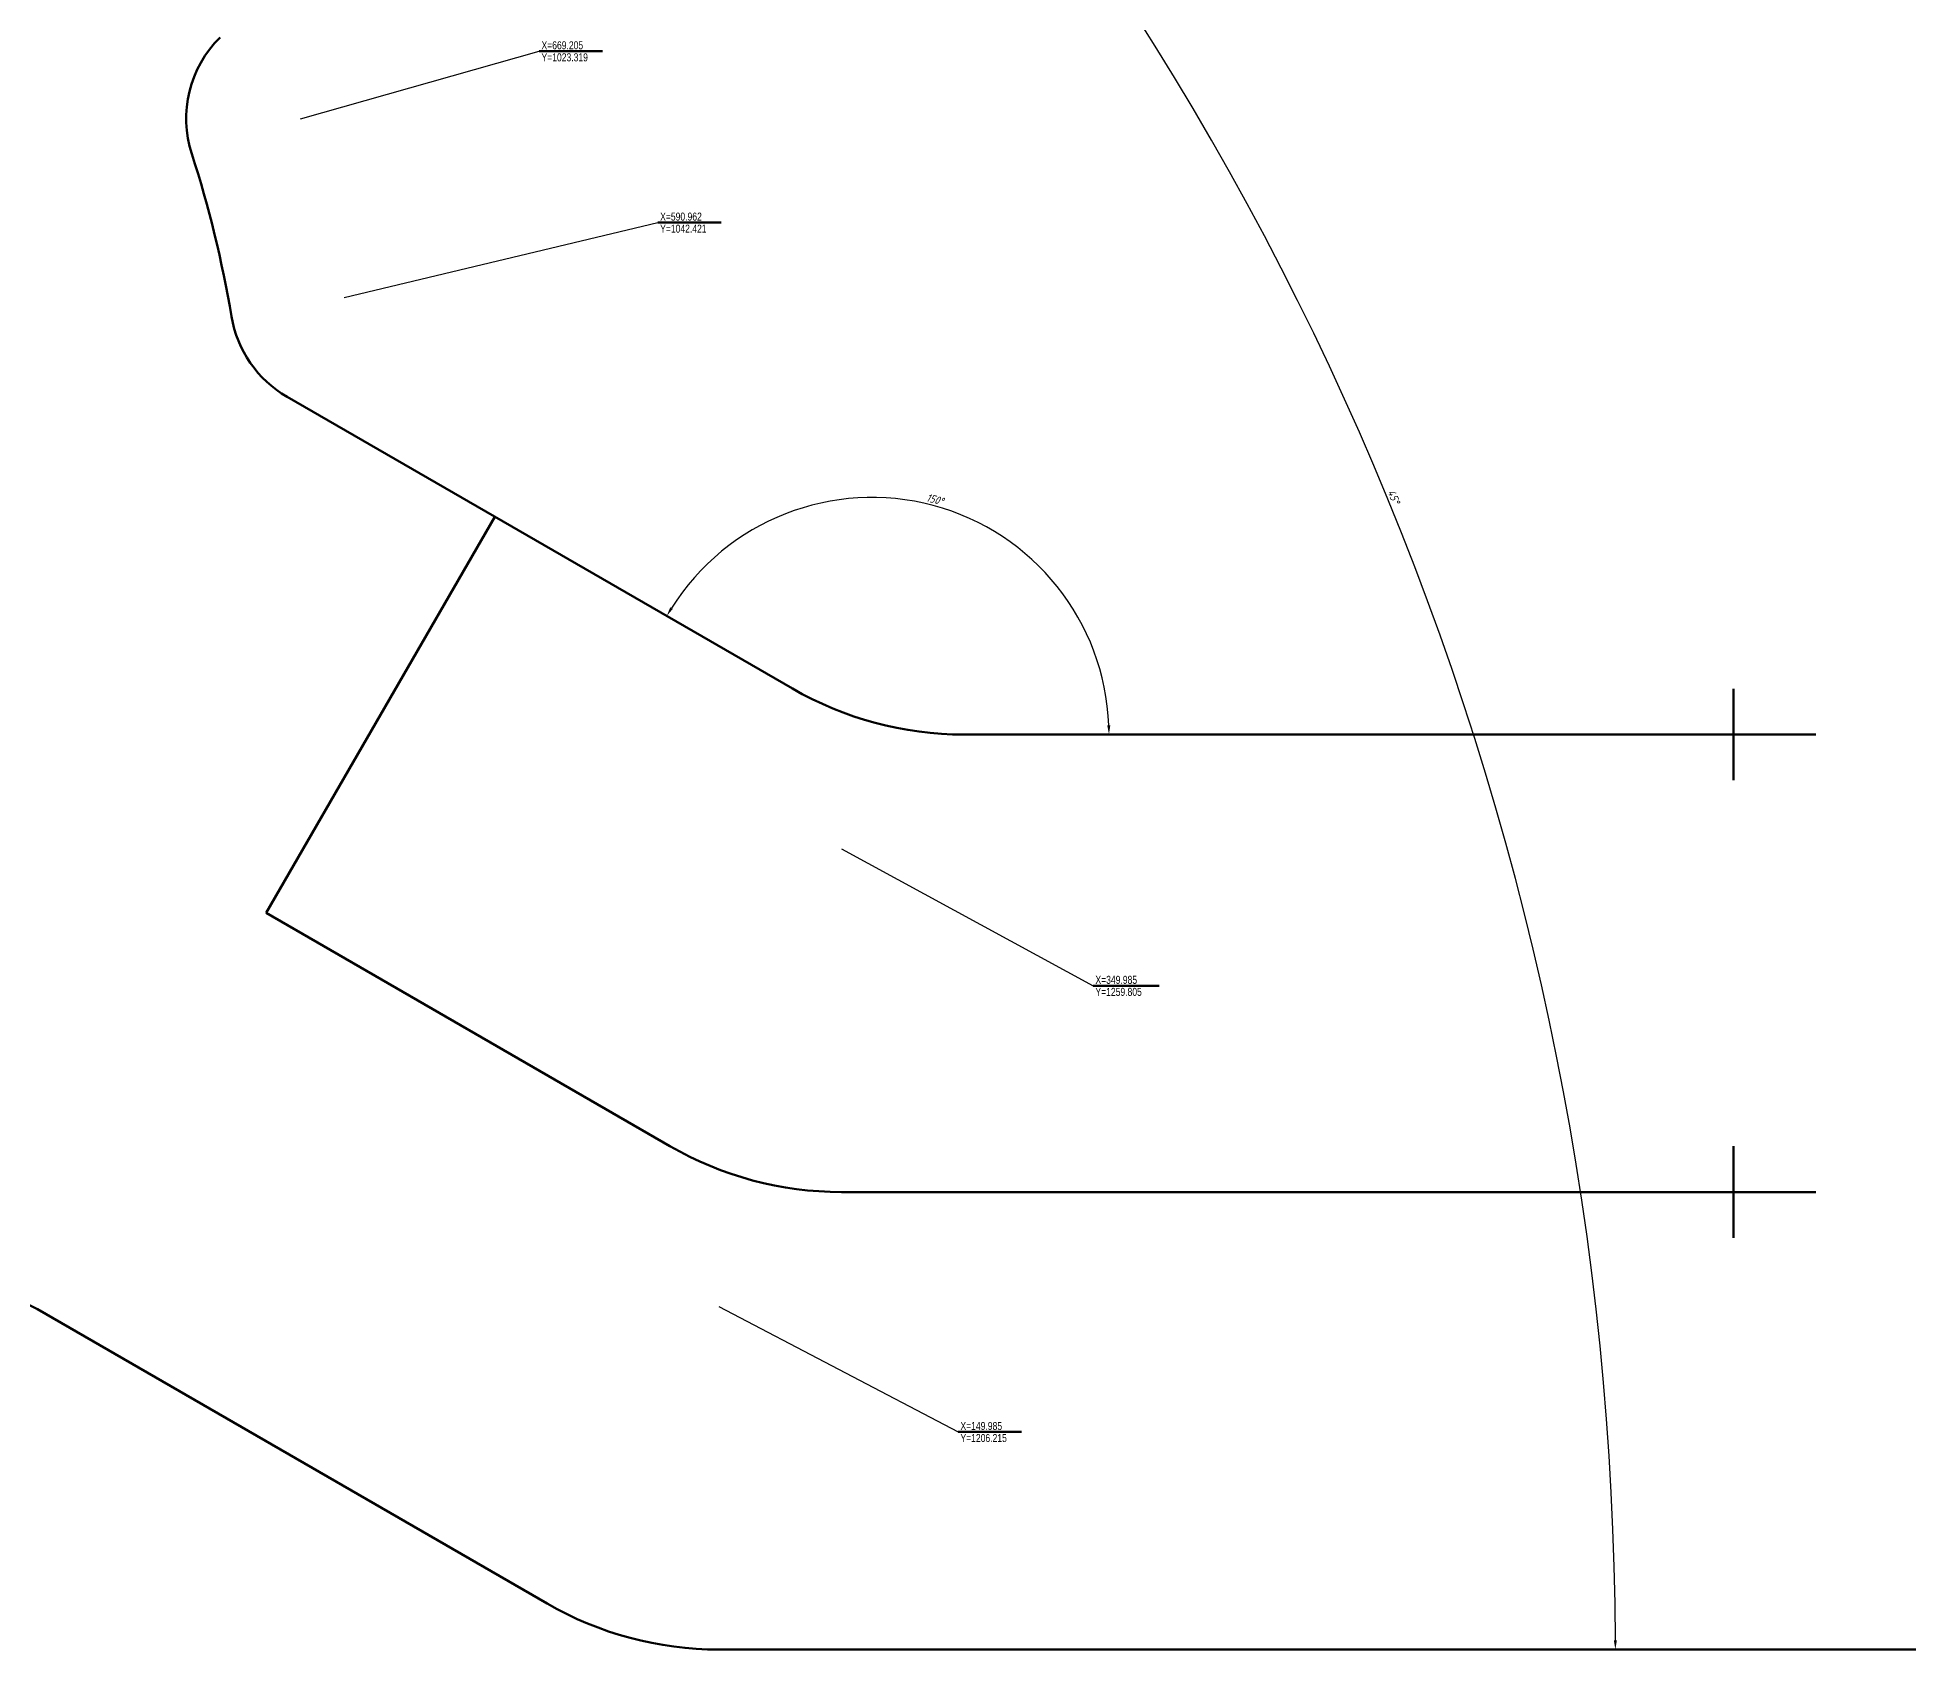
# Model space of a CAD drawing. Header units: millimetres. Extents: x -2780 to 588, y -1586 to 1705.
# Drawn here: x -1756 to -938, y -1536 to -831 of the extents above; entities that cross this region are included whole.
import ezdxf
from ezdxf.enums import TextEntityAlignment as Align

# ---------------------------------------------------------------- set-up
doc = ezdxf.new("R2010")
doc.units = ezdxf.units.MM
doc.header["$LTSCALE"] = 3
doc.linetypes.add('ACAD_ISO03W100', pattern=[30, 12, -18])
doc.linetypes.add('DASHED', pattern=[19.05, 12.7, -6.35])
doc.layers.add('Coord_bz', color=3, linetype='Continuous')
doc.layers.add('粗实线', color=7, linetype='Continuous', lineweight=50)
doc.layers.add('虚线', color=2, linetype='DASHED', lineweight=25)
doc.styles.add('Dim_ZB', font='txt', dxfattribs={"width": 0.8})
doc.styles.add('国标汉字3.5', font='gbeitc.shx', dxfattribs={"height": 3.5, "bigfont": 'gbcbig.shx'})
doc.dimstyles.new('国标尺寸', dxfattribs={"dimtxt": 3.5, "dimasz": 4, "dimexe": 2, "dimexo": 0, "dimgap": 1, "dimtad": 1, "dimtoh": 1, "dimdec": 0, "dimdsep": 46, "dimtxsty": '国标汉字3.5', "dimcen": 3.5, "dimaunit": 1, "dimadec": 0, "dimazin": 1, "dimtfac": 1, "dimtdec": 0, "dimtmove": 0, "dimatfit": 3, "dimfxl": 1, "dimarcsym": 2})

# ---------------------------------------------------------------- blocks, each defined once
blk = doc.blocks.new('*U41')
at = {"color": 255, "linetype": 'ByBlock', "lineweight": 211}
blk.add_line((0, 0), (27.76, 0), dxfattribs=at)
at = {"color": 255, "linetype": 'ByBlock', "lineweight": 211, "style": 'Dim_ZB', "width": 0.8}
blk.add_text(' X=669.205 ', height=3.5, dxfattribs=at).set_placement((0, 0.88))
blk.add_text(' Y=1023.319 ', height=3.5, dxfattribs=at).set_placement((0, -0.88), align=Align.TOP_LEFT)
blk = doc.blocks.new('*U42')
at = {"color": 255, "linetype": 'ByBlock', "lineweight": 211}
blk.add_line((0, 0), (27.76, 0), dxfattribs=at)
at = {"color": 255, "linetype": 'ByBlock', "lineweight": 211, "style": 'Dim_ZB', "width": 0.8}
blk.add_text(' X=590.962 ', height=3.5, dxfattribs=at).set_placement((0, 0.88))
blk.add_text(' Y=1042.421 ', height=3.5, dxfattribs=at).set_placement((0, -0.88), align=Align.TOP_LEFT)
blk = doc.blocks.new('*U49')
at = {"color": 255, "linetype": 'ByBlock', "lineweight": 211}
blk.add_line((0, 0), (28.87, 0), dxfattribs=at)
at = {"color": 255, "linetype": 'ByBlock', "lineweight": 211, "style": 'Dim_ZB', "width": 0.8}
blk.add_text(' X=349.985 ', height=3.5, dxfattribs=at).set_placement((0, 0.88))
blk.add_text(' Y=1259.805 ', height=3.5, dxfattribs=at).set_placement((0, -0.88), align=Align.TOP_LEFT)
blk = doc.blocks.new('*U50')
at = {"color": 255, "linetype": 'ByBlock', "lineweight": 211}
blk.add_line((0, 0), (27.76, 0), dxfattribs=at)
at = {"color": 255, "linetype": 'ByBlock', "lineweight": 211, "style": 'Dim_ZB', "width": 0.8}
blk.add_text(' X=149.985 ', height=3.5, dxfattribs=at).set_placement((0, 0.88))
blk.add_text(' Y=1206.215 ', height=3.5, dxfattribs=at).set_placement((0, -0.88), align=Align.TOP_LEFT)
blk = doc.blocks.new('*D85')
at = {"layer": 'Defpoints', "color": 0, "linetype": 'ByBlock', "lineweight": 211, "transparency": 16777216}
for p in [(-1149.69, -309.31), (-1676.41, -831.43), (-1110.76, -1196.1), (-1458.31, -1536.16), (-114.53, -1536.16)]:
    blk.add_point(p, dxfattribs=at)
at = {"layer": '虚线', "color": 0, "linetype": 'ByBlock', "lineweight": -2, "transparency": 16777216}
blk.add_arc((-2387.34, -1536.16), 1321.1, 0.17348, 44.5754, dxfattribs=at)
at = {"layer": '虚线', "color": 0, "linetype": 'ByBlock', "lineweight": 211, "transparency": 16777216}
for points in [[(-1446.76, -609.41), (-1445.81, -608.48), (-1449.1, -606.1)], [(-1065.58, -1532.16), (-1066.91, -1532.16), (-1066.24, -1536.16)]]:
    blk.add_solid(points, dxfattribs=at)
at = {"layer": '虚线', "color": 0, "linetype": 'ByBlock', "lineweight": 211, "transparency": 16777216, "insert": (-1163.15, -1032.22), "char_height": 3.5, "attachment_point": 5, "rotation": 292.37444, "style": '国标汉字3.5'}
blk.add_mtext('45°', dxfattribs=at)
blk = doc.blocks.new('*D87')
at = {"layer": 'Defpoints', "color": 0, "linetype": 'ByBlock', "lineweight": 211, "transparency": 16777216}
for p in [(-1647.1, -988.48), (-1324.71, -1056.77), (-1426.13, -1116.06), (-1351.13, -1136.16), (-1014.53, -1136.16)]:
    blk.add_point(p, dxfattribs=at)
at = {"layer": '虚线', "color": 0, "linetype": 'ByBlock', "lineweight": -2, "transparency": 16777216}
blk.add_arc((-1391.32, -1136.16), 103.64, 2.21157, 147.78843, dxfattribs=at)
at = {"layer": '虚线', "color": 0, "linetype": 'ByBlock', "lineweight": 211, "transparency": 16777216}
for points in [[(-1478.44, -1081.26), (-1479.58, -1080.57), (-1481.07, -1084.34)], [(-1287.1, -1132.14), (-1288.43, -1132.17), (-1287.69, -1136.16)]]:
    blk.add_solid(points, dxfattribs=at)
at = {"layer": '虚线', "color": 0, "linetype": 'ByBlock', "lineweight": 211, "transparency": 16777216, "insert": (-1363.79, -1033.4), "char_height": 3.5, "attachment_point": 5, "rotation": 345, "style": '国标汉字3.5'}
blk.add_mtext('150°', dxfattribs=at)

msp = doc.modelspace()

# ---------------------------------------------------------------- linework, layer by layer
at = {"layer": '粗实线', "color": 255, "lineweight": 211}
for p, q in [((-1647.1, -988.48), (-1426.13, -1116.06)), ((-1351.13, -1136.16), (-1014.53, -1136.16)), ((-1656.27, -1214.13), (-1479.72, -1316.06)), ((-1404.72, -1336.16), (-1014.53, -1336.16)), ((-1756.27, -1387.33), (-1533.31, -1516.06)), ((-1458.31, -1536.16), (-114.53, -1536.16))]:
    msp.add_line(p, q, dxfattribs=at)
for centre, radius, start, end in [((-1641.21, -866.94), 50, 134.74888, 197.91897), ((-2164.53, -1036.16), 500, 9.5212, 17.91897), ((-1622.1, -945.18), 50, 189.5212, 240), ((-1351.13, -986.16), 150, 240, 270), ((-1404.72, -1186.16), 150, 240, 270), ((-1781.27, -1430.64), 50, 60, 134.17338), ((-1458.31, -1386.16), 150, 240, 270)]:
    msp.add_arc(centre, radius, start, end, dxfattribs=at)
at = {"layer": '虚线', "color": 255, "linetype": 'ByBlock', "lineweight": 211}
for p, q in [((-1656.27, -1214.13), (-1556.27, -1040.92)), ((-1014.53, -1136.16), (-1014.53, -1116.16)), ((-1014.53, -1136.16), (-1014.53, -1156.16)), ((-1014.53, -1336.16), (-1014.53, -1316.16)), ((-1014.53, -1336.16), (-1014.53, -1356.16))]:
    msp.add_line(p, q, dxfattribs=at)
at = {"layer": '虚线', "color": 255, "linetype": 'ACAD_ISO03W100', "lineweight": 211}
for p, q in [((-1014.53, -1136.16), (-614.53, -1136.16)), ((-1014.53, -1336.16), (-614.53, -1336.16))]:
    msp.add_line(p, q, dxfattribs=at)

# ---------------------------------------------------------------- block references
at = {"layer": 'Coord_bz', "color": 255, "linetype": 'ByBlock', "lineweight": 211}
for name, p in [('*U41', (-1536.88, -837.49)), ('*U42', (-1484.99, -912.38)), ('*U49', (-1294.65, -1246.02)), ('*U50', (-1353.68, -1441.05))]:
    msp.add_blockref(name, p, dxfattribs=at)

# ---------------------------------------------------------------- dimensions: what is measured, and where the dimension line sits
at = {"layer": '虚线', "color": 255, "linetype": 'ByBlock', "lineweight": 211}
for base, line1, line2, picture, middle in [((-1110.76, -1196.1), ((-1458.31, -1536.16), (-114.53, -1536.16)), ((-1149.69, -309.31), (-1676.41, -831.43)), '*D85', (-1163.15, -1032.22)), ((-1324.71, -1056.77), ((-1351.13, -1136.16), (-1014.53, -1136.16)), ((-1647.1, -988.48), (-1426.13, -1116.06)), '*D87', (-1363.79, -1033.4))]:
    dim = msp.add_angular_dim_2l(base=base, line1=line1, line2=line2, dimstyle='国标尺寸', dxfattribs=at)
    dim.commit()
    dim.dimension.update_dxf_attribs({"geometry": picture, "text_midpoint": middle})

# ---------------------------------------------------------------- leaders
at = {"layer": 'Coord_bz', "color": 255, "linetype": 'ByBlock', "lineweight": 211}
for points in [[(-1641.21, -866.94), (-1536.88, -837.49)], [(-1622.1, -945.18), (-1484.99, -912.38)], [(-1404.72, -1186.16), (-1294.65, -1246.02)], [(-1458.31, -1386.16), (-1353.68, -1441.05)]]:
    msp.add_leader(points, dimstyle='国标尺寸', override={"dimzin": 0, "dimldrblk": 'None'}, dxfattribs=at)

doc.saveas('drawing.dxf')
